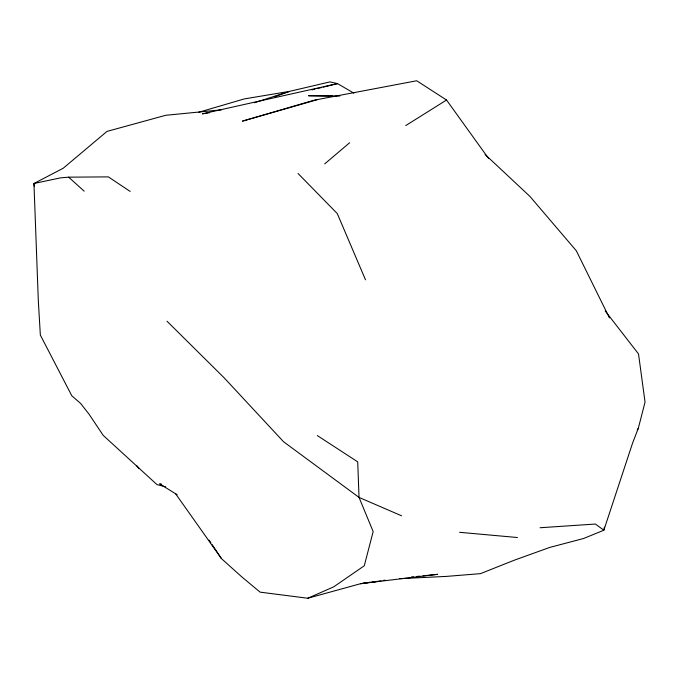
<?xml version="1.0" encoding="UTF-8"?>
<svg xmlns="http://www.w3.org/2000/svg" width="679" height="679" viewBox="0 0 679 679"><rect width="100%" height="100%" fill="white"/><g stroke="black" fill="none" stroke-linecap="round" stroke-linejoin="round"><path stroke-width="1.02" d="M604.352 527.159L603.852 530.214L583.558 538.506L549.667 547.444L514.487 560.133L480.418 573.653L446.213 576.412L399.821 578.652M540.094 527.744L595.364 524.044L603.852 530.214L632.607 443.022L638.328 428.228L645.05 402.138L638.523 353.954L605.176 310.906M637.233 430.045L638.328 428.228M324.706 163.902L349.651 142.734M405.753 125.581L446.536 100.025L488.549 158.462M175.564 493.709L221.473 558.622L241.435 576.573L260.091 592.147L307.765 598.241L333.661 586.877L364.284 565.768L373.161 531.572L359.03 497.41L357.714 461.856L317.288 435.562M274.774 96.741L289.526 91.376L329.96 81.879L337.539 83.602L353.801 93.116M254.379 102.75L289.526 91.376L244.338 98.905L198.803 112.247M317.042 99.762L242.395 121.151L314.19 100.178L416.702 80.759L446.536 100.025M307.765 598.241L360.642 583.685L369.868 582.293M311.967 89.9L315.039 89.144M317.085 88.635L321.175 87.633M323.221 87.124L337.539 83.602L202.41 113.843L209.599 112.697M422.949 575.826L437.675 574.324L360.642 583.685L381.072 580.825M383.134 580.469L385.197 580.121M372.941 581.835L374.986 581.53M411.372 577.014L413.477 576.802M416.634 576.479L419.792 576.157M221.524 109.828L165.735 115.294L106.985 131.403L63.206 168.248L33.95 183.5L38.313 300.661L40.35 335.087L71.796 395.764L80.597 403.419L88.991 414.105L103.208 435.366L156.951 484.594L165.693 486.843M130.173 191.427L108.343 176.88L68.638 177.168L60.414 177.873L33.95 183.5L34.357 186.513M372.83 581.92L375.92 581.708M339.89 96.019L308.529 95.739L332.574 96.07M459.649 532.311L517.466 537.522M161.704 484.178L159.607 483.847L177.194 494.745M401.612 515.811L359.03 497.41L283.567 441.749L224.062 377.745L167 321.209M68.638 177.168L84.179 191.181M485.078 154.447L529.934 196.418L576.318 250.789L609.428 317.882M298.056 173.493L337.285 213.579L365.497 279.816M136.462 465.387L138.991 468.451M209.098 540.111L210.872 542.75M212.043 544.516L221.473 558.622"/></g></svg>
